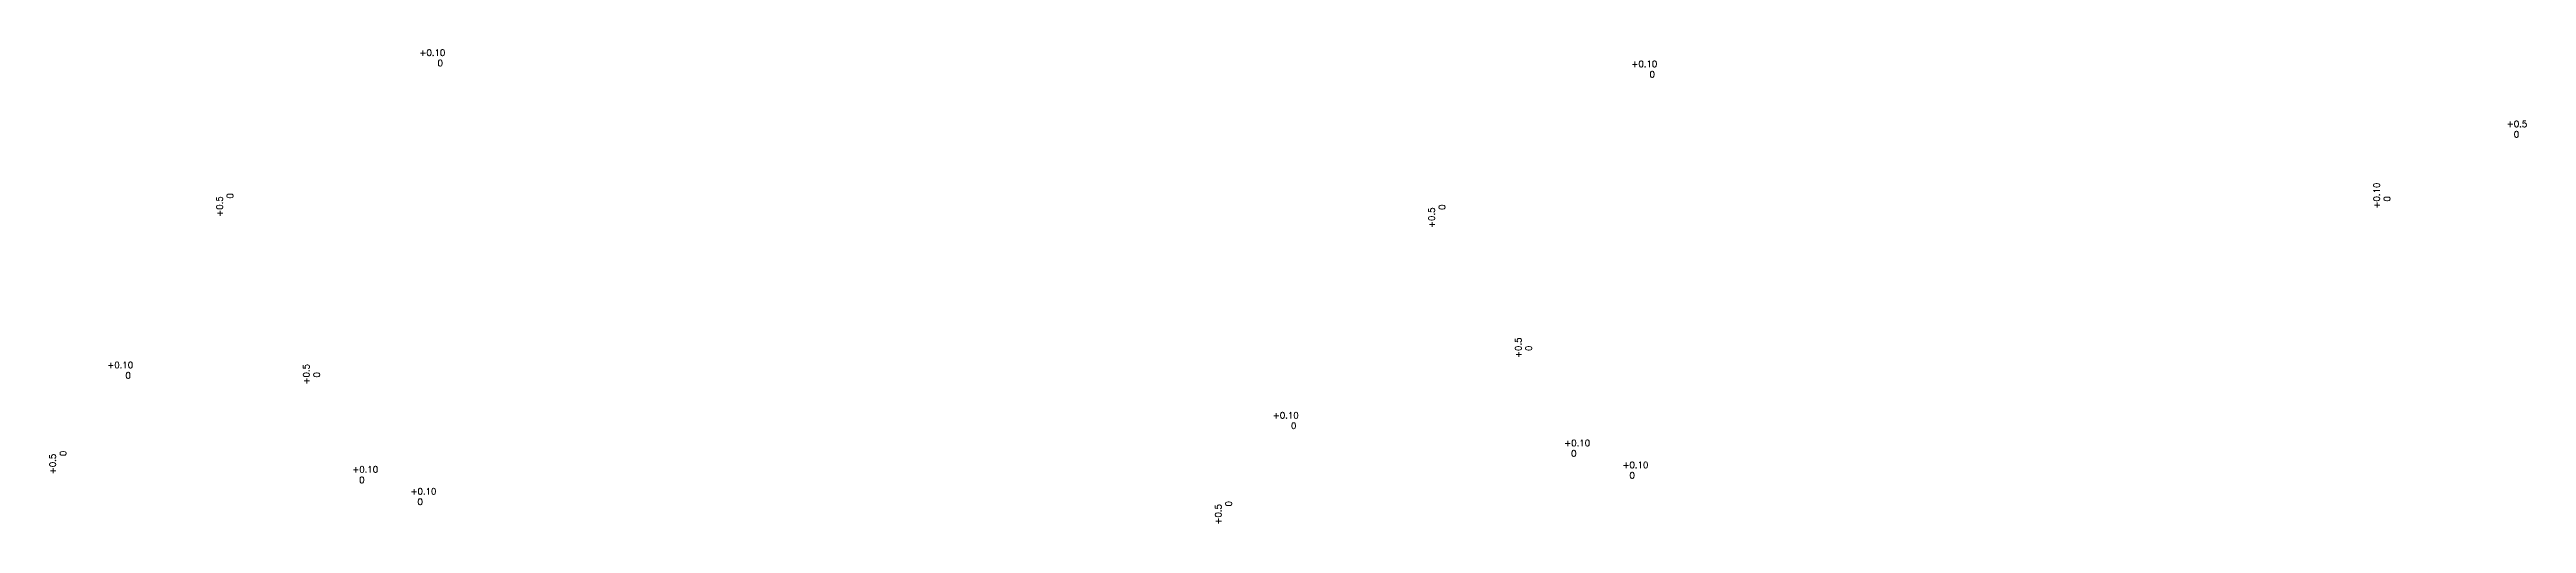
# Model space of a CAD drawing. Header units: millimetres. Extents: x 1188 to 14709, y -1491 to 2629.
# Drawn here: x 1256 to 3227, y 35 to 413 of the extents above; entities that cross this region are included whole.
import ezdxf

# ---------------------------------------------------------------- set-up
doc = ezdxf.new("R2010")
doc.units = ezdxf.units.MM
doc.layers.add('1', color=3, linetype='Continuous', lineweight=15)
doc.styles.add('GB2312', font='')
doc.styles.get('GB2312').set_extended_font_data('FangSong_GB2312')

msp = doc.modelspace()

# ---------------------------------------------------------------- texts
at = {"layer": '1', "char_height": 5, "width": 27.2958, "attachment_point": 1, "style": 'GB2312'}
for s, insert in [(' \\Ftxt.shx,hztxt.shx;+0.10\\P    0', (1546.55758, 412.78174)), (' \\Ftxt.shx,hztxt.shx;+0.10\\P    0', (2510.90806, 403.84008)), (' {\\Ftxt,hztxt|c134;+0.5\\P  0}', (3207.46181, 356.08633)), (' \\Ftxt.shx,hztxt.shx;+0.10\\P    0', (1298.16929, 164.15571)), (' \\Ftxt.shx,hztxt.shx;+0.10\\P    0', (2225.57179, 124.07563)), (' {\\Ftxt,hztxt|c134;+0.10\\P  0}', (2457.47518, 102.06273)), (' {\\Ftxt,hztxt|c134;+0.10\\P  0}', (1493.12471, 81.00439)), (' {\\Ftxt,hztxt|c134;+0.10\\P  0}', (2503.84047, 84.63354)), (' {\\Ftxt,hztxt|c134;+0.10\\P  0}', (1539.49, 63.5752))]:
    msp.add_mtext(s, dxfattribs=dict(at, insert=insert))
at = {"layer": '1', "char_height": 5, "width": 27.2958, "attachment_point": 1, "rotation": 90, "style": 'GB2312'}
for s, insert in [(' \\Ftxt.shx,hztxt.shx;+0.5\\P    0', (1388.46794, 276.26161)), (' {\\Ftxt,hztxt|c134;+0.10\\P  0}', (3104.8136, 282.82119)), (' \\Ftxt.shx,hztxt.shx;+0.5\\P    0', (2352.81841, 267.31995)), (' {\\Ftxt,hztxt|c134;+0.5\\P  0}', (2421.80663, 163.8361)), (' {\\Ftxt,hztxt|c134;+0.5\\P  0}', (1457.45616, 142.77776)), (' \\Ftxt.shx,hztxt.shx;+0.5\\P    0', (1255.63617, 71.32136)), (' \\Ftxt.shx,hztxt.shx;+0.5\\P    0', (2183.03867, 31.24127))]:
    msp.add_mtext(s, dxfattribs=dict(at, insert=insert))

doc.saveas('drawing.dxf')
